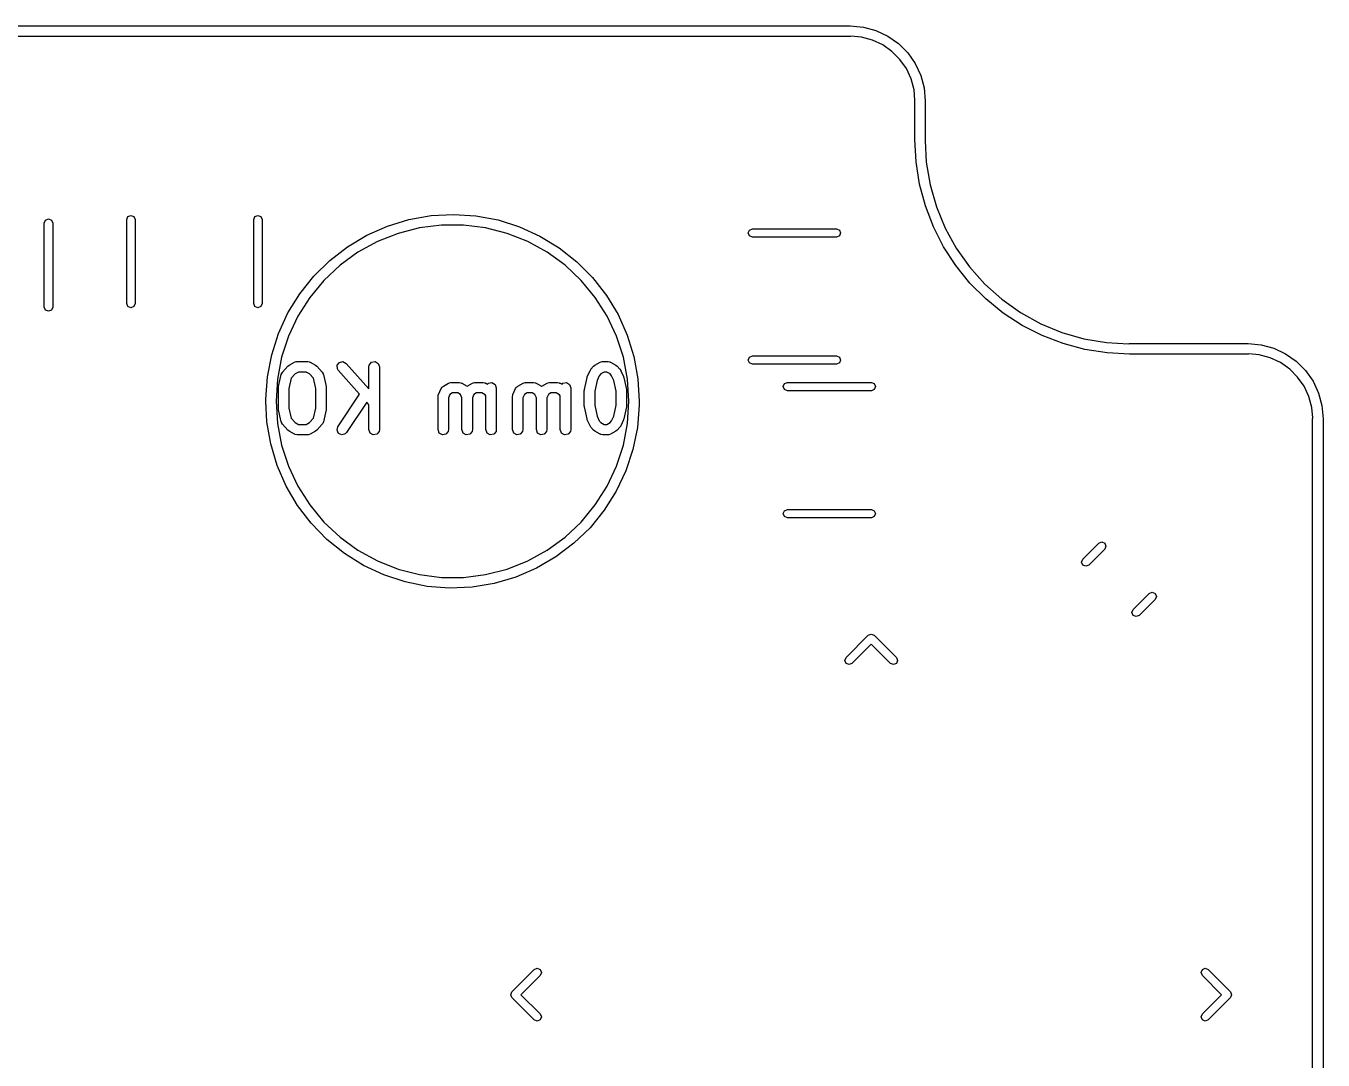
# Model space of a CAD drawing. Extents: x 69 to 230, y -100 to -50.
# Drawn here: x 211.89 to 230.47, y -65.94 to -51.12 of the extents above; entities that cross this region are included whole.
import ezdxf

# ---------------------------------------------------------------- set-up
doc = ezdxf.new("R2010")
doc.units = 0
doc.layers.add('BLACK', color=7, linetype='CONTINUOUS')

msp = doc.modelspace()

# ---------------------------------------------------------------- linework, layer by layer
at = {"layer": 'BLACK', "linetype": 'CONTINUOUS'}
for p, q in [((172.5, -51.125), (223.7, -51.125)), ((223.7, -51.275), (172.5, -51.275)), ((223.7, -51.125), (223.887, -51.1413)), ((223.709, -51.2722), (223.7, -51.275)), ((223.861, -51.2856), (223.709, -51.2722)), ((224.018, -51.3275), (223.861, -51.2856)), ((223.887, -51.1413), (224.068, -51.1898)), ((224.068, -51.1898), (224.237, -51.269)), ((224.237, -51.269), (224.391, -51.3765)), ((224.164, -51.3959), (224.018, -51.3275)), ((224.297, -51.4887), (224.164, -51.3959)), ((224.411, -51.6031), (224.297, -51.4887)), ((224.391, -51.3765), (224.523, -51.509)), ((224.504, -51.7357), (224.411, -51.6031)), ((224.523, -51.509), (224.631, -51.6625)), ((224.631, -51.6625), (224.71, -51.8323)), ((224.573, -51.8824), (224.504, -51.7357)), ((224.71, -51.8323), (224.759, -52.0133)), ((224.614, -52.0388), (224.573, -51.8824)), ((224.627, -52.1866), (224.614, -52.0388)), ((224.759, -52.0133), (224.775, -52.2)), ((224.625, -52.2), (224.627, -52.1866)), ((224.625, -52.75), (224.625, -52.2)), ((224.775, -52.2), (224.775, -52.75)), ((224.642, -53.0714), (224.625, -52.75)), ((224.775, -52.75), (224.772, -52.7698)), ((224.772, -52.7698), (224.789, -53.078)), ((224.692, -53.3893), (224.642, -53.0714)), ((224.789, -53.078), (224.844, -53.4019)), ((224.776, -53.7002), (224.692, -53.3893)), ((224.844, -53.4019), (224.935, -53.7176)), ((224.891, -54.0007), (224.776, -53.7002)), ((224.935, -53.7176), (225.061, -54.0211)), ((212.15, -53.9479), (212.168, -53.9055)), ((212.168, -53.9055), (212.21, -53.8879)), ((212.21, -53.8879), (212.252, -53.9055)), ((212.252, -53.9055), (212.27, -53.9479)), ((213.33, -53.8979), (213.348, -53.8555)), ((213.33, -55.1021), (213.33, -53.8979)), ((213.348, -53.8555), (213.39, -53.8379)), ((213.39, -53.8379), (213.432, -53.8555)), ((213.432, -53.8555), (213.45, -53.8979)), ((213.45, -53.8979), (213.45, -55.1021)), ((215.15, -53.8979), (215.168, -53.8555)), ((215.15, -55.1021), (215.15, -53.8979)), ((215.168, -53.8555), (215.21, -53.8379)), ((215.21, -53.8379), (215.252, -53.8555)), ((215.252, -53.8555), (215.27, -53.8979)), ((215.27, -53.8979), (215.27, -55.1021)), ((217.067, -53.9914), (217.375, -53.8975)), ((217.375, -53.8975), (217.692, -53.8412)), ((217.692, -53.8412), (218.014, -53.8235)), ((218.014, -53.8235), (218.335, -53.8446)), ((218.335, -53.8446), (218.652, -53.9041)), ((218.652, -53.9041), (218.959, -54.0013)), ((212.15, -55.1521), (212.15, -53.9479)), ((212.27, -53.9479), (212.27, -55.1521)), ((216.772, -54.1216), (217.067, -53.9914)), ((217.526, -54.0163), (217.219, -54.0953)), ((217.841, -53.9765), (217.526, -54.0163)), ((218.159, -53.9765), (217.841, -53.9765)), ((218.474, -54.0163), (218.159, -53.9765)), ((218.781, -54.0953), (218.474, -54.0163)), ((218.959, -54.0013), (219.252, -54.1346)), ((222.238, -54.09), (222.256, -54.0476)), ((222.256, -54.1324), (222.238, -54.09)), ((222.256, -54.0476), (222.298, -54.03)), ((222.298, -54.03), (223.502, -54.03)), ((223.502, -54.03), (223.544, -54.0476)), ((223.544, -54.0476), (223.562, -54.09)), ((223.562, -54.09), (223.544, -54.1324)), ((225.037, -54.2875), (224.891, -54.0007)), ((225.061, -54.0211), (225.219, -54.3086)), ((216.496, -54.2863), (216.772, -54.1216)), ((216.923, -54.2122), (216.645, -54.3651)), ((217.219, -54.0953), (216.923, -54.2122)), ((219.077, -54.2122), (218.781, -54.0953)), ((219.355, -54.3651), (219.077, -54.2122)), ((219.252, -54.1346), (219.528, -54.3022)), ((222.298, -54.15), (222.256, -54.1324)), ((223.502, -54.15), (222.298, -54.15)), ((223.544, -54.1324), (223.502, -54.15)), ((216.241, -54.4831), (216.496, -54.2863)), ((216.645, -54.3651), (216.388, -54.5518)), ((219.612, -54.5518), (219.355, -54.3651)), ((219.528, -54.3022), (219.78, -54.5016)), ((225.212, -54.5574), (225.037, -54.2875)), ((225.219, -54.3086), (225.41, -54.5766)), ((216.011, -54.7091), (216.241, -54.4831)), ((216.388, -54.5518), (216.157, -54.7691)), ((219.843, -54.7691), (219.612, -54.5518)), ((219.78, -54.5016), (220.008, -54.73)), ((225.415, -54.8076), (225.212, -54.5574)), ((225.41, -54.5766), (225.628, -54.8215)), ((215.81, -54.961), (216.011, -54.7091)), ((216.157, -54.7691), (215.954, -55.0138)), ((220.046, -55.0138), (219.843, -54.7691)), ((220.008, -54.73), (220.206, -54.984)), ((225.642, -55.0352), (225.415, -54.8076)), ((225.628, -54.8215), (225.873, -55.0405)), ((215.641, -55.2352), (215.81, -54.961)), ((215.954, -55.0138), (215.784, -55.2819)), ((220.216, -55.2819), (220.046, -55.0138)), ((220.206, -54.984), (220.372, -55.26)), ((212.168, -55.1945), (212.15, -55.1521)), ((212.21, -55.2121), (212.168, -55.1945)), ((212.252, -55.1945), (212.21, -55.2121)), ((212.27, -55.1521), (212.252, -55.1945)), ((213.348, -55.1445), (213.33, -55.1021)), ((213.39, -55.1621), (213.348, -55.1445)), ((213.432, -55.1445), (213.39, -55.1621)), ((213.45, -55.1021), (213.432, -55.1445)), ((215.168, -55.1445), (215.15, -55.1021)), ((215.21, -55.1621), (215.168, -55.1445)), ((215.252, -55.1445), (215.21, -55.1621)), ((215.27, -55.1021), (215.252, -55.1445)), ((225.893, -55.2377), (225.642, -55.0352)), ((225.873, -55.0405), (226.141, -55.2306)), ((215.506, -55.5278), (215.641, -55.2352)), ((215.784, -55.2819), (215.649, -55.5692)), ((220.351, -55.5692), (220.216, -55.2819)), ((220.372, -55.26), (220.504, -55.5539)), ((226.162, -55.413), (225.893, -55.2377)), ((226.141, -55.2306), (226.429, -55.3895)), ((226.429, -55.3895), (226.732, -55.5152)), ((215.408, -55.8344), (215.506, -55.5278)), ((215.649, -55.5692), (215.551, -55.8712)), ((220.449, -55.8712), (220.351, -55.5692)), ((220.504, -55.5539), (220.599, -55.8616)), ((226.449, -55.5592), (226.162, -55.413)), ((226.75, -55.6745), (226.449, -55.5592)), ((226.732, -55.5152), (227.048, -55.6062)), ((227.061, -55.7578), (226.75, -55.6745)), ((227.048, -55.6062), (227.372, -55.6612)), ((227.379, -55.8082), (227.061, -55.7578)), ((227.372, -55.6612), (227.688, -55.6789)), ((227.688, -55.6789), (227.7, -55.675)), ((227.7, -55.675), (229.4, -55.675)), ((229.4, -55.675), (229.587, -55.6913)), ((229.587, -55.6913), (229.768, -55.7398)), ((229.768, -55.7398), (229.938, -55.819)), ((215.346, -56.1506), (215.408, -55.8344)), ((215.551, -55.8712), (215.491, -56.1831)), ((215.658, -55.9846), (215.735, -55.9418)), ((215.735, -55.9418), (215.759, -55.9331)), ((215.759, -55.9331), (215.765, -55.9343)), ((215.765, -55.9343), (215.771, -55.9321)), ((215.771, -55.9321), (215.924, -55.9321)), ((215.924, -55.9321), (215.949, -55.9367)), ((215.949, -55.9367), (215.954, -55.9407)), ((215.954, -55.9407), (215.961, -55.9418)), ((215.961, -55.9418), (216.037, -55.9846)), ((216.348, -55.9835), (216.38, -55.9433)), ((216.38, -55.9433), (216.43, -55.9329)), ((216.43, -55.9329), (216.475, -55.9573)), ((216.806, -55.9815), (216.839, -55.9422)), ((216.839, -55.9422), (216.889, -55.9333)), ((216.889, -55.9333), (216.934, -55.9589)), ((220.039, -55.9846), (220.116, -55.9418)), ((220.116, -55.9418), (220.14, -55.9331)), ((220.14, -55.9331), (220.146, -55.9343)), ((220.146, -55.9343), (220.152, -55.9321)), ((220.152, -55.9321), (220.229, -55.9321)), ((220.229, -55.9321), (220.254, -55.9367)), ((220.254, -55.9367), (220.259, -55.9407)), ((220.259, -55.9407), (220.265, -55.9418)), ((220.265, -55.9418), (220.342, -55.9846)), ((220.509, -56.1831), (220.449, -55.8712)), ((220.599, -55.8616), (220.657, -56.1785)), ((222.238, -55.91), (222.256, -55.8676)), ((222.256, -55.9524), (222.238, -55.91)), ((222.256, -55.8676), (222.298, -55.85)), ((222.298, -55.85), (223.502, -55.85)), ((223.502, -55.85), (223.544, -55.8676)), ((223.544, -55.8676), (223.562, -55.91)), ((223.562, -55.91), (223.544, -55.9524)), ((227.7, -55.825), (227.379, -55.8082)), ((229.4, -55.825), (227.7, -55.825)), ((229.409, -55.8222), (229.4, -55.825)), ((229.561, -55.8356), (229.409, -55.8222)), ((229.718, -55.8775), (229.561, -55.8356)), ((229.864, -55.9459), (229.718, -55.8775)), ((229.997, -56.0387), (229.864, -55.9459)), ((229.938, -55.819), (230.091, -55.9265)), ((230.091, -55.9265), (230.223, -56.059)), ((215.508, -56.2909), (215.546, -56.1194)), ((215.546, -56.1194), (215.556, -56.0954)), ((215.556, -56.0954), (215.561, -56.0916)), ((215.561, -56.0916), (215.563, -56.0859)), ((215.563, -56.0859), (215.639, -56.0002)), ((215.639, -56.0002), (215.658, -55.9855)), ((215.658, -55.9855), (215.658, -55.9846)), ((215.743, -56.1092), (215.688, -56.171)), ((215.791, -56.0821), (215.743, -56.1092)), ((215.904, -56.0821), (215.791, -56.0821)), ((215.952, -56.1092), (215.904, -56.0821)), ((216.007, -56.171), (215.952, -56.1092)), ((216.037, -55.9846), (216.055, -55.9996)), ((216.055, -55.9996), (216.056, -56.0002)), ((216.056, -56.0002), (216.132, -56.0859)), ((216.132, -56.0859), (216.146, -56.1081)), ((216.146, -56.1081), (216.146, -56.1142)), ((216.146, -56.1142), (216.149, -56.1194)), ((216.149, -56.1194), (216.187, -56.2909)), ((216.349, -56.0348), (216.348, -55.9835)), ((216.363, -56.057), (216.349, -56.0348)), ((216.667, -56.3994), (216.363, -56.057)), ((216.475, -55.9573), (216.801, -56.3242)), ((216.801, -56.0071), (216.806, -55.9815)), ((216.801, -56.3242), (216.801, -56.0071)), ((216.934, -55.9589), (216.951, -56.0071)), ((216.951, -56.0071), (216.951, -56.9071)), ((219.931, -56.1481), (219.97, -56.0624)), ((219.97, -56.0624), (219.981, -56.0451)), ((219.981, -56.0451), (219.982, -56.043)), ((219.982, -56.043), (220.02, -56.0002)), ((220.02, -56.0002), (220.039, -55.9855)), ((220.039, -55.9855), (220.039, -55.9846)), ((220.102, -56.134), (220.072, -56.2022)), ((220.124, -56.1092), (220.102, -56.134)), ((220.172, -56.0821), (220.124, -56.1092)), ((220.209, -56.0821), (220.172, -56.0821)), ((220.257, -56.1092), (220.209, -56.0821)), ((220.279, -56.134), (220.257, -56.1092)), ((220.309, -56.2022), (220.279, -56.134)), ((220.342, -55.9846), (220.36, -55.9996)), ((220.36, -55.9996), (220.361, -56.0002)), ((220.361, -56.0002), (220.399, -56.043)), ((220.399, -56.043), (220.41, -56.0608)), ((220.41, -56.0608), (220.411, -56.0624)), ((220.411, -56.0624), (220.449, -56.1481)), ((222.298, -55.97), (222.256, -55.9524)), ((223.502, -55.97), (222.298, -55.97)), ((223.544, -55.9524), (223.502, -55.97)), ((230.111, -56.1531), (229.997, -56.0387)), ((230.223, -56.059), (230.331, -56.2125)), ((215.324, -56.472), (215.346, -56.1506)), ((215.491, -56.1831), (215.472, -56.5)), ((215.506, -56.3071), (215.508, -56.2944)), ((215.506, -56.6071), (215.506, -56.3071)), ((215.508, -56.2944), (215.508, -56.2909)), ((215.688, -56.171), (215.656, -56.3154)), ((215.656, -56.3154), (215.656, -56.5989)), ((216.039, -56.3154), (216.007, -56.171)), ((216.039, -56.5989), (216.039, -56.3154)), ((216.187, -56.2909), (216.188, -56.3038)), ((216.188, -56.3038), (216.189, -56.3071)), ((216.189, -56.3071), (216.189, -56.6071)), ((217.798, -56.4053), (217.836, -56.3195)), ((217.836, -56.3195), (217.851, -56.2979)), ((217.851, -56.2979), (217.861, -56.2931)), ((217.861, -56.2931), (217.868, -56.2846)), ((217.868, -56.2846), (217.944, -56.2418)), ((217.944, -56.2418), (217.969, -56.2331)), ((217.969, -56.2331), (217.975, -56.2343)), ((217.975, -56.2343), (217.981, -56.2321)), ((217.981, -56.2321), (218.095, -56.2321)), ((218.095, -56.2321), (218.121, -56.2367)), ((218.121, -56.2367), (218.126, -56.2407)), ((218.126, -56.2407), (218.132, -56.2418)), ((218.132, -56.2418), (218.208, -56.2846)), ((218.208, -56.2846), (218.21, -56.2859)), ((218.21, -56.2859), (218.211, -56.2846)), ((218.211, -56.2846), (218.287, -56.2418)), ((218.287, -56.2418), (218.312, -56.2331)), ((218.312, -56.2331), (218.318, -56.2343)), ((218.318, -56.2343), (218.324, -56.2321)), ((218.324, -56.2321), (218.438, -56.2321)), ((218.438, -56.2321), (218.464, -56.2367)), ((218.464, -56.2367), (218.469, -56.2407)), ((218.469, -56.2407), (218.475, -56.2418)), ((218.475, -56.2418), (218.502, -56.2572)), ((218.502, -56.2572), (218.515, -56.2422)), ((218.515, -56.2422), (218.565, -56.2333)), ((218.565, -56.2333), (218.61, -56.2589)), ((218.61, -56.2589), (218.627, -56.3071)), ((218.627, -56.3071), (218.627, -56.9071)), ((218.865, -56.4053), (218.903, -56.3195)), ((218.903, -56.3195), (218.917, -56.2979)), ((218.917, -56.2979), (218.927, -56.2931)), ((218.927, -56.2931), (218.935, -56.2846)), ((218.935, -56.2846), (219.011, -56.2418)), ((219.011, -56.2418), (219.035, -56.2331)), ((219.035, -56.2331), (219.042, -56.2343)), ((219.042, -56.2343), (219.048, -56.2321)), ((219.048, -56.2321), (219.162, -56.2321)), ((219.162, -56.2321), (219.188, -56.2367)), ((219.188, -56.2367), (219.192, -56.2407)), ((219.192, -56.2407), (219.199, -56.2418)), ((219.199, -56.2418), (219.275, -56.2846)), ((219.275, -56.2846), (219.276, -56.2859)), ((219.276, -56.2859), (219.278, -56.2846)), ((219.278, -56.2846), (219.354, -56.2418)), ((219.354, -56.2418), (219.378, -56.2331)), ((219.378, -56.2331), (219.385, -56.2343)), ((219.385, -56.2343), (219.39, -56.2321)), ((219.39, -56.2321), (219.505, -56.2321)), ((219.505, -56.2321), (219.53, -56.2367)), ((219.53, -56.2367), (219.535, -56.2407)), ((219.535, -56.2407), (219.542, -56.2418)), ((219.542, -56.2418), (219.569, -56.2572)), ((219.569, -56.2572), (219.582, -56.2422)), ((219.582, -56.2422), (219.632, -56.2333)), ((219.632, -56.2333), (219.676, -56.2589)), ((219.676, -56.2589), (219.694, -56.3071)), ((219.694, -56.3071), (219.694, -56.9071)), ((219.889, -56.3337), (219.927, -56.1623)), ((219.927, -56.1623), (219.931, -56.1516)), ((219.931, -56.1516), (219.931, -56.1481)), ((220.072, -56.2022), (220.037, -56.3582)), ((220.344, -56.3582), (220.309, -56.2022)), ((220.449, -56.1481), (220.452, -56.1593)), ((220.452, -56.1593), (220.454, -56.1623)), ((220.454, -56.1623), (220.492, -56.3337)), ((220.528, -56.5), (220.509, -56.1831)), ((220.657, -56.1785), (220.676, -56.5)), ((222.738, -56.29), (222.756, -56.2476)), ((222.756, -56.3324), (222.738, -56.29)), ((222.756, -56.2476), (222.798, -56.23)), ((222.798, -56.23), (224.002, -56.23)), ((224.002, -56.23), (224.044, -56.2476)), ((224.044, -56.2476), (224.062, -56.29)), ((224.062, -56.29), (224.044, -56.3324)), ((230.204, -56.2857), (230.111, -56.1531)), ((230.273, -56.4324), (230.204, -56.2857)), ((230.331, -56.2125), (230.41, -56.3823)), ((215.325, -56.5), (215.324, -56.472)), ((215.34, -56.7937), (215.325, -56.5)), ((215.472, -56.5), (215.491, -56.8169)), ((216.357, -56.8655), (216.667, -56.3994)), ((217.792, -56.4357), (217.796, -56.4101)), ((217.792, -56.9071), (217.792, -56.4357)), ((217.796, -56.4101), (217.798, -56.408)), ((217.798, -56.408), (217.798, -56.4053)), ((217.963, -56.4032), (217.942, -56.4516)), ((217.942, -56.4516), (217.942, -56.9071)), ((218.001, -56.3821), (217.963, -56.4032)), ((218.076, -56.3821), (218.001, -56.3821)), ((218.113, -56.4032), (218.076, -56.3821)), ((218.135, -56.4516), (218.113, -56.4032)), ((218.135, -56.9071), (218.135, -56.4516)), ((218.306, -56.4032), (218.285, -56.4516)), ((218.285, -56.4516), (218.285, -56.9071)), ((218.343, -56.3821), (218.306, -56.4032)), ((218.418, -56.3821), (218.343, -56.3821)), ((218.467, -56.4092), (218.418, -56.3821)), ((218.477, -56.4214), (218.467, -56.4092)), ((218.477, -56.9071), (218.477, -56.4214)), ((218.858, -56.4357), (218.863, -56.4101)), ((218.858, -56.9071), (218.858, -56.4357)), ((218.863, -56.4101), (218.865, -56.408)), ((218.865, -56.408), (218.865, -56.4053)), ((219.03, -56.4032), (219.008, -56.4516)), ((219.008, -56.4516), (219.008, -56.9071)), ((219.067, -56.3821), (219.03, -56.4032)), ((219.142, -56.3821), (219.067, -56.3821)), ((219.18, -56.4032), (219.142, -56.3821)), ((219.201, -56.4516), (219.18, -56.4032)), ((219.201, -56.9071), (219.201, -56.4516)), ((219.373, -56.4032), (219.351, -56.4516)), ((219.351, -56.4516), (219.351, -56.9071)), ((219.41, -56.3821), (219.373, -56.4032)), ((219.485, -56.3821), (219.41, -56.3821)), ((219.533, -56.4092), (219.485, -56.3821)), ((219.544, -56.4214), (219.533, -56.4092)), ((219.544, -56.9071), (219.544, -56.4214)), ((219.887, -56.35), (219.889, -56.3373)), ((219.887, -56.5643), (219.887, -56.35)), ((219.889, -56.3373), (219.889, -56.3337)), ((220.037, -56.3582), (220.037, -56.5561)), ((220.344, -56.5561), (220.344, -56.3582)), ((220.492, -56.3337), (220.493, -56.3467)), ((220.493, -56.3467), (220.494, -56.35)), ((220.494, -56.35), (220.494, -56.5643)), ((220.509, -56.8169), (220.528, -56.5)), ((220.676, -56.5), (220.676, -56.5561)), ((222.798, -56.35), (222.756, -56.3324)), ((224.002, -56.35), (222.798, -56.35)), ((224.044, -56.3324), (224.002, -56.35)), ((230.314, -56.5888), (230.273, -56.4324)), ((230.41, -56.3823), (230.459, -56.5633)), ((215.507, -56.6105), (215.506, -56.6071)), ((215.508, -56.6234), (215.507, -56.6105)), ((215.546, -56.7948), (215.508, -56.6234)), ((215.656, -56.5989), (215.688, -56.7433)), ((216.007, -56.7433), (216.039, -56.5989)), ((216.187, -56.6234), (216.149, -56.7948)), ((216.189, -56.6071), (216.187, -56.6199)), ((216.187, -56.6199), (216.187, -56.6234)), ((216.77, -56.5153), (216.481, -56.9487)), ((216.801, -56.5499), (216.77, -56.5153)), ((216.801, -56.9071), (216.801, -56.5499)), ((219.888, -56.5676), (219.887, -56.5643)), ((219.889, -56.5806), (219.888, -56.5676)), ((219.927, -56.752), (219.889, -56.5806)), ((220.037, -56.5561), (220.072, -56.7121)), ((220.309, -56.7121), (220.344, -56.5561)), ((220.492, -56.5806), (220.454, -56.752)), ((220.494, -56.5643), (220.492, -56.577)), ((220.492, -56.577), (220.492, -56.5806)), ((220.676, -56.5561), (220.65, -56.8771)), ((230.327, -56.7366), (230.314, -56.5888)), ((230.459, -56.5633), (230.475, -56.75)), ((215.394, -57.1112), (215.34, -56.7937)), ((215.491, -56.8169), (215.551, -57.1288)), ((215.549, -56.8), (215.546, -56.7948)), ((215.549, -56.8062), (215.549, -56.8)), ((215.563, -56.8284), (215.549, -56.8062)), ((215.639, -56.9141), (215.563, -56.8284)), ((215.688, -56.7433), (215.743, -56.8051)), ((215.743, -56.8051), (215.791, -56.8321)), ((215.791, -56.8321), (215.904, -56.8321)), ((215.904, -56.8321), (215.952, -56.8051)), ((215.952, -56.8051), (216.007, -56.7433)), ((216.132, -56.8284), (216.056, -56.9141)), ((216.135, -56.8227), (216.132, -56.8284)), ((216.139, -56.8189), (216.135, -56.8227)), ((216.149, -56.7948), (216.139, -56.8189)), ((216.345, -56.9154), (216.357, -56.8655)), ((219.929, -56.7549), (219.927, -56.752)), ((219.931, -56.7662), (219.929, -56.7549)), ((219.97, -56.8519), (219.931, -56.7662)), ((219.971, -56.8535), (219.97, -56.8519)), ((219.982, -56.8713), (219.971, -56.8535)), ((220.02, -56.9141), (219.982, -56.8713)), ((220.072, -56.7121), (220.102, -56.7803)), ((220.102, -56.7803), (220.124, -56.8051)), ((220.124, -56.8051), (220.172, -56.8321)), ((220.172, -56.8321), (220.209, -56.8321)), ((220.209, -56.8321), (220.257, -56.8051)), ((220.257, -56.8051), (220.279, -56.7803)), ((220.279, -56.7803), (220.309, -56.7121)), ((220.399, -56.8713), (220.361, -56.9141)), ((220.4, -56.8692), (220.399, -56.8713)), ((220.411, -56.8519), (220.4, -56.8692)), ((220.449, -56.7662), (220.411, -56.8519)), ((220.45, -56.7627), (220.449, -56.7662)), ((220.449, -57.1288), (220.509, -56.8169)), ((220.454, -56.752), (220.45, -56.7627)), ((220.65, -56.8771), (220.585, -57.1927)), ((230.325, -56.75), (230.327, -56.7366)), ((230.325, -68.3786), (230.325, -56.75)), ((230.475, -56.75), (230.475, -92.15)), ((215.64, -56.9146), (215.639, -56.9141)), ((215.658, -56.9297), (215.64, -56.9146)), ((215.735, -56.9725), (215.658, -56.9297)), ((215.741, -56.9735), (215.735, -56.9725)), ((215.746, -56.9776), (215.741, -56.9735)), ((215.771, -56.9821), (215.746, -56.9776)), ((215.924, -56.9821), (215.771, -56.9821)), ((215.93, -56.98), (215.924, -56.9821)), ((215.936, -56.9811), (215.93, -56.98)), ((215.961, -56.9725), (215.936, -56.9811)), ((216.037, -56.9297), (215.961, -56.9725)), ((216.056, -56.9141), (216.037, -56.9288)), ((216.037, -56.9288), (216.037, -56.9297)), ((216.367, -56.9614), (216.345, -56.9154)), ((216.414, -56.982), (216.367, -56.9614)), ((216.463, -56.9676), (216.414, -56.982)), ((216.481, -56.9487), (216.463, -56.9676)), ((216.819, -56.9554), (216.801, -56.9071)), ((216.863, -56.981), (216.819, -56.9554)), ((216.914, -56.9721), (216.863, -56.981)), ((216.947, -56.9328), (216.914, -56.9721)), ((216.951, -56.9071), (216.947, -56.9328)), ((217.809, -56.9554), (217.792, -56.9071)), ((217.854, -56.981), (217.809, -56.9554)), ((217.904, -56.9721), (217.854, -56.981)), ((217.937, -56.9328), (217.904, -56.9721)), ((217.942, -56.9071), (217.937, -56.9328)), ((218.152, -56.9554), (218.135, -56.9071)), ((218.196, -56.981), (218.152, -56.9554)), ((218.247, -56.9721), (218.196, -56.981)), ((218.28, -56.9328), (218.247, -56.9721)), ((218.285, -56.9071), (218.28, -56.9328)), ((218.495, -56.9554), (218.477, -56.9071)), ((218.539, -56.981), (218.495, -56.9554)), ((218.59, -56.9721), (218.539, -56.981)), ((218.623, -56.9328), (218.59, -56.9721)), ((218.627, -56.9071), (218.623, -56.9328)), ((218.876, -56.9554), (218.858, -56.9071)), ((218.92, -56.981), (218.876, -56.9554)), ((218.971, -56.9721), (218.92, -56.981)), ((219.004, -56.9328), (218.971, -56.9721)), ((219.008, -56.9071), (219.004, -56.9328)), ((219.219, -56.9554), (219.201, -56.9071)), ((219.263, -56.981), (219.219, -56.9554)), ((219.314, -56.9721), (219.263, -56.981)), ((219.347, -56.9328), (219.314, -56.9721)), ((219.351, -56.9071), (219.347, -56.9328)), ((219.562, -56.9554), (219.544, -56.9071)), ((219.606, -56.981), (219.562, -56.9554)), ((219.657, -56.9721), (219.606, -56.981)), ((219.69, -56.9328), (219.657, -56.9721)), ((219.694, -56.9071), (219.69, -56.9328)), ((220.021, -56.9146), (220.02, -56.9141)), ((220.039, -56.9297), (220.021, -56.9146)), ((220.116, -56.9725), (220.039, -56.9297)), ((220.122, -56.9735), (220.116, -56.9725)), ((220.127, -56.9776), (220.122, -56.9735)), ((220.152, -56.9821), (220.127, -56.9776)), ((220.229, -56.9821), (220.152, -56.9821)), ((220.235, -56.98), (220.229, -56.9821)), ((220.241, -56.9811), (220.235, -56.98)), ((220.265, -56.9725), (220.241, -56.9811)), ((220.342, -56.9297), (220.265, -56.9725)), ((220.361, -56.9141), (220.342, -56.9288)), ((220.342, -56.9288), (220.342, -56.9297)), ((215.487, -57.4198), (215.394, -57.1112)), ((215.551, -57.1288), (215.649, -57.4308)), ((220.351, -57.4308), (220.449, -57.1288)), ((220.585, -57.1927), (220.483, -57.4983)), ((215.615, -57.7151), (215.487, -57.4198)), ((215.649, -57.4308), (215.784, -57.7181)), ((220.216, -57.7181), (220.351, -57.4308)), ((220.483, -57.4983), (220.345, -57.7894)), ((215.778, -57.9928), (215.615, -57.7151)), ((215.784, -57.7181), (215.954, -57.9862)), ((220.046, -57.9862), (220.216, -57.7181)), ((220.345, -57.7894), (220.174, -58.0618)), ((215.974, -58.2489), (215.778, -57.9928)), ((215.954, -57.9862), (216.157, -58.2309)), ((219.843, -58.2309), (220.046, -57.9862)), ((220.174, -58.0618), (219.97, -58.3117)), ((222.738, -58.11), (222.756, -58.0676)), ((222.756, -58.1524), (222.738, -58.11)), ((222.756, -58.0676), (222.798, -58.05)), ((222.798, -58.17), (222.756, -58.1524)), ((222.798, -58.05), (224.002, -58.05)), ((224.002, -58.17), (222.798, -58.17)), ((224.002, -58.05), (224.044, -58.0676)), ((224.044, -58.1524), (224.002, -58.17)), ((224.044, -58.0676), (224.062, -58.11)), ((224.062, -58.11), (224.044, -58.1524)), ((216.199, -58.4796), (215.974, -58.2489)), ((216.157, -58.2309), (216.388, -58.4482)), ((219.612, -58.4482), (219.843, -58.2309)), ((219.97, -58.3117), (219.738, -58.5352)), ((216.45, -58.6817), (216.199, -58.4796)), ((216.388, -58.4482), (216.645, -58.6349)), ((219.355, -58.6349), (219.612, -58.4482)), ((219.738, -58.5352), (219.481, -58.7293)), ((227.032, -58.7621), (227.262, -58.5318)), ((227.262, -58.5318), (227.304, -58.5143)), ((227.304, -58.5143), (227.347, -58.5318)), ((227.347, -58.5318), (227.364, -58.5743)), ((216.723, -58.8522), (216.45, -58.6817)), ((216.645, -58.6349), (216.923, -58.7878)), ((219.077, -58.7878), (219.355, -58.6349)), ((219.481, -58.7293), (219.203, -58.8911)), ((227.347, -58.6167), (227.117, -58.8469)), ((227.364, -58.5743), (227.347, -58.6167)), ((217.015, -58.9885), (216.723, -58.8522)), ((216.923, -58.7878), (217.219, -58.9047)), ((217.219, -58.9047), (217.526, -58.9837)), ((218.474, -58.9837), (218.781, -58.9047)), ((218.781, -58.9047), (219.077, -58.7878)), ((219.203, -58.8911), (218.907, -59.0183)), ((227.014, -58.8045), (227.032, -58.7621)), ((227.032, -58.8469), (227.014, -58.8045)), ((227.074, -58.8645), (227.032, -58.8469)), ((227.117, -58.8469), (227.074, -58.8645)), ((217.321, -59.0889), (217.015, -58.9885)), ((217.637, -59.1517), (217.321, -59.0889)), ((217.526, -58.9837), (217.841, -59.0235)), ((217.841, -59.0235), (218.159, -59.0235)), ((218.159, -59.0235), (218.474, -58.9837)), ((218.598, -59.1089), (218.28, -59.1618)), ((218.907, -59.0183), (218.598, -59.1089)), ((217.958, -59.1762), (217.637, -59.1517)), ((218.28, -59.1618), (217.958, -59.1762)), ((227.753, -59.4833), (227.983, -59.2531)), ((227.983, -59.2531), (228.026, -59.2355)), ((228.026, -59.2355), (228.068, -59.2531)), ((228.068, -59.2531), (228.086, -59.2955)), ((228.086, -59.2955), (228.068, -59.3379)), ((228.068, -59.3379), (227.838, -59.5682)), ((227.736, -59.5257), (227.753, -59.4833)), ((227.753, -59.5682), (227.736, -59.5257)), ((227.796, -59.5857), (227.753, -59.5682)), ((227.838, -59.5682), (227.796, -59.5857)), ((223.639, -60.1705), (223.958, -59.8523)), ((223.958, -59.8523), (224, -59.8347)), ((224, -59.8347), (224.042, -59.8523)), ((224.042, -59.8523), (224.361, -60.1705)), ((224, -59.9795), (223.724, -60.2553)), ((224.276, -60.2553), (224, -59.9795)), ((223.622, -60.2129), (223.639, -60.1705)), ((223.639, -60.2553), (223.622, -60.2129)), ((224.361, -60.1705), (224.378, -60.2129)), ((224.378, -60.2129), (224.361, -60.2553)), ((223.682, -60.2729), (223.639, -60.2553)), ((223.724, -60.2553), (223.682, -60.2729)), ((224.318, -60.2729), (224.276, -60.2553)), ((224.361, -60.2553), (224.318, -60.2729)), ((218.852, -64.9576), (219.17, -64.6394)), ((219.17, -64.6394), (219.213, -64.6218)), ((219.213, -64.6218), (219.255, -64.6394)), ((219.255, -64.6394), (219.273, -64.6818)), ((219.273, -64.6818), (219.255, -64.7242)), ((228.727, -64.6818), (228.745, -64.6394)), ((228.745, -64.7242), (228.727, -64.6818)), ((228.745, -64.6394), (228.787, -64.6218)), ((228.787, -64.6218), (228.83, -64.6394)), ((228.83, -64.6394), (229.148, -64.9576)), ((219.255, -64.7242), (218.98, -65)), ((229.02, -65), (228.745, -64.7242)), ((218.835, -65), (218.852, -64.9576)), ((218.852, -65.0424), (218.835, -65)), ((219.17, -65.3606), (218.852, -65.0424)), ((218.98, -65), (219.255, -65.2758)), ((228.745, -65.2758), (229.02, -65)), ((229.148, -65.0424), (228.83, -65.3606)), ((229.148, -64.9576), (229.165, -65)), ((229.165, -65), (229.148, -65.0424)), ((219.213, -65.3782), (219.17, -65.3606)), ((219.255, -65.3606), (219.213, -65.3782)), ((219.255, -65.2758), (219.273, -65.3182)), ((219.273, -65.3182), (219.255, -65.3606)), ((228.727, -65.3182), (228.745, -65.2758)), ((228.745, -65.3606), (228.727, -65.3182)), ((228.787, -65.3782), (228.745, -65.3606)), ((228.83, -65.3606), (228.787, -65.3782))]:
    msp.add_line(p, q, dxfattribs=at)

doc.saveas('drawing.dxf')
